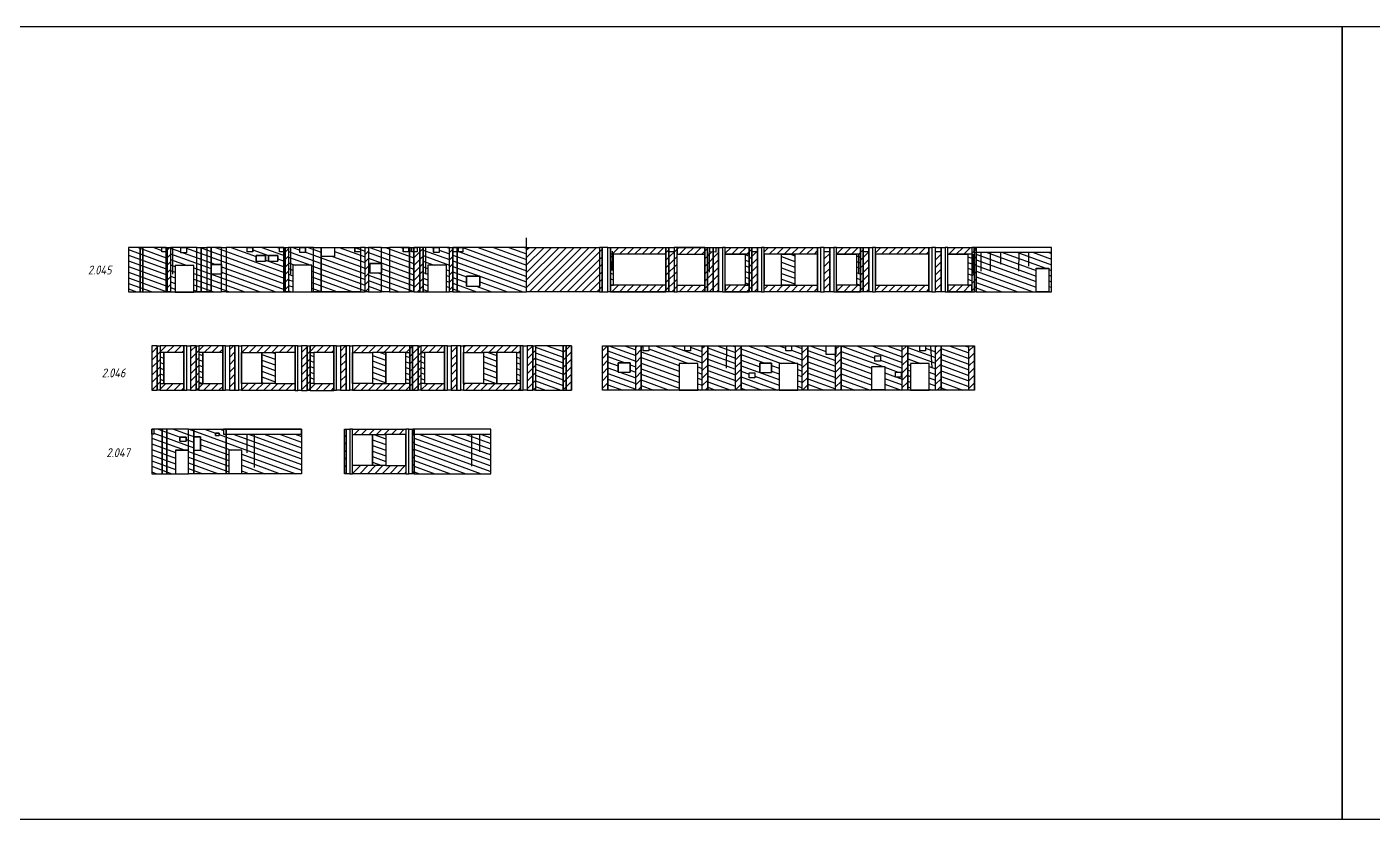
# Model space of a CAD drawing. Header units: millimetres. Extents: x -213536 to 1564669, y -45299 to 942238.
# Drawn here: x 158933 to 280142, y 70501 to 141845 of the extents above; entities that cross this region are included whole.
import ezdxf

# ---------------------------------------------------------------- set-up
doc = ezdxf.new("R2010")
doc.units = ezdxf.units.MM
doc.layers.add('1) мет уголки', color=6, linetype='Continuous')
doc.layers.add('1) серпянка', color=2, linetype='Continuous')
for name, color, linetype, lineweight in [('Марки помещений', 7, 'Continuous', 9), ('Стены', 7, 'Continuous', 9), ('Стены-1', 7, 'Continuous', 13)]:
    doc.layers.add(name, color=color, linetype=linetype, lineweight=lineweight)
doc.styles.add('ISOCPEUR_I_2', font='isocpeui.ttf', dxfattribs={"width": 0.85, "height": 2.3})
pattern_1 = [(45, (349869.95, 15383.3), (-336.7596, 336.7596), [])]

msp = doc.modelspace()

# ---------------------------------------------------------------- hatches: boundary and pattern name
at = {"lineweight": 30}
h = msp.add_hatch(dxfattribs=at)
h.set_pattern_fill('ANSI31', color=4, scale=150, angle=115)
h.paths.add_polyline_path([(169367.5, 121973.2), (169117.5, 121973.2), (169117.5, 117973.1), (169367.5, 117973.2)])
h.paths.add_polyline_path([(169117.5, 121973.2), (168067.5, 121973.2), (168067.5, 117972.9), (169117.5, 117973.1)])
h.paths.add_polyline_path([(171467.5, 121973.2), (169367.5, 121973.2), (169367.5, 117973.2), (171467.5, 117973.2)])
h.paths.add_polyline_path([(174217.5, 121973.2), (171867.5, 121973.2), (171867.5, 117973.2), (172267.5, 117973.2), (172267.5, 120367.2), (173967.5, 120367.2), (173967.5, 117973.2), (174217.5, 117973.2)])
h.paths.add_polyline_path([(174617.5, 121973.2), (174217.5, 121973.2), (174217.5, 117973.2), (174617.5, 117973.2)])
h.paths.add_polyline_path([(175117.5, 121973.2), (174617.5, 121973.2), (174617.5, 117973.2), (175117.5, 117973.2)])
h.paths.add_polyline_path([(175517.5, 121973.2), (175117.5, 121973.2), (175117.5, 117973.2), (175517.5, 117973.2)])
h.paths.add_polyline_path([(176467.5, 121973.2), (175517.5, 121973.2), (175517.5, 117973.2), (176467.5, 117973.2)])
h.paths.add_polyline_path([(176867.5, 121973.2), (176467.5, 121973.2), (176467.5, 117973.2), (176867.5, 117973.2)])
h.paths.add_polyline_path([(182079.5, 121973.2), (176867.5, 121973.2), (176867.5, 117973.2), (182079.5, 117973.2)])
h.paths.add_polyline_path([(182179.5, 121973.4), (182079.5, 121973.4), (182079.5, 117973.4), (182179.5, 117973.4)])
h.paths.add_polyline_path([(184723.7, 121979.4), (182479.5, 121979.4), (182479.5, 117979.4), (182879.5, 117979.4), (182879.5, 120373.4), (184579.5, 120373.4), (184579.5, 117979.4), (184723.7, 117979.4)])
h.paths.add_polyline_path([(185423.7, 121979.4), (184723.7, 121979.4), (184723.7, 117979.4), (185423.7, 117979.4)])
h.paths.add_polyline_path([(188973.7, 121979.4), (185423.7, 121979.4), (185423.7, 117979.4), (188973.7, 117979.4)])
h.paths.add_polyline_path([(189373.7, 121979.4), (188973.7, 121979.4), (188973.7, 117979.4), (189373.7, 117979.4)])
h.paths.add_polyline_path([(190873.7, 121979.4), (189673.7, 121979.4), (189673.7, 117979.4), (190873.7, 117979.4)])
h.paths.add_polyline_path([(191573.7, 121979.4), (190873.7, 121979.4), (190873.7, 117979.4), (191573.7, 117979.4)])
h.paths.add_polyline_path([(193373.7, 121979.4), (191573.7, 121979.4), (191573.7, 117979.4), (193373.7, 117979.4)])
h.paths.add_polyline_path([(193773.7, 121979.4), (193373.7, 121979.4), (193373.7, 117979.4), (193773.7, 117979.4)])
h.paths.add_polyline_path([(196973.7, 121985.4), (194623.7, 121985.4), (194623.7, 117985.4), (195023.7, 117985.4), (195023.7, 120379.4), (196723.7, 120379.4), (196723.7, 117985.4), (196973.7, 117985.4)])
h.paths.add_polyline_path([(197673.7, 121985.4), (197273.7, 121985.4), (197273.7, 117985.4), (197673.7, 117985.4)])
h.paths.add_polyline_path([(202873.7, 121985.4), (197673.7, 121985.4), (197673.7, 117985.4), (202873.7, 117985.4)])
h.paths.add_polyline_path([(203923.7, 121985.4), (202873.7, 121985.4), (202873.7, 117985.4), (203923.7, 117985.4)])
h.paths.add_polyline_path([(211751.9, 121373.4), (211473.7, 121373.4), (211473.7, 118573.4), (211751.9, 118573.4)])
h.paths.add_polyline_path([(223961.7, 121373.4), (223611.7, 121373.4), (223611.7, 118573.4), (223961.7, 118573.4)])
h.paths.add_polyline_path([(228083.6, 121373.4), (226883.6, 121373.4), (226883.6, 118573.4), (228083.6, 118573.4)])
h.paths.add_polyline_path([(233981.7, 121373.4), (233631.7, 121373.4), (233631.7, 118573.4), (233981.7, 118573.4)])
h.paths.add_polyline_path([(244001.7, 121373.4), (243651.7, 121373.4), (243651.7, 118573.4), (244001.7, 118573.4)])
h.paths.add_polyline_path([(251201.9, 121985.4), (244401.9, 121985.4), (244401.9, 117985.4), (251201.9, 117985.4)])
h.paths.add_polyline_path([(249800.9, 120103.4), (250956.9, 120103.4), (250956.9, 118003.4), (250956.9, 117997.4), (249800.9, 117997.4)], flags=16)
h.paths.add_polyline_path([(251201.9, 121985.4), (244180, 121985.4), (244180, 121555.4), (251201.9, 121555.4)])
h.paths.add_polyline_path([(172802.6, 121973.2), (173313.5, 121973.2), (173313.5, 121512.2), (172802.6, 121512.2)])
h.paths.add_polyline_path([(176467.5, 120443), (175517.5, 120443), (175517.5, 119592.2), (176467.5, 119592.2)])
h.paths.add_polyline_path([(180681.9, 120743.6), (181521.8, 120743.6), (181521.8, 121258.9), (180681.9, 121258.9)], flags=16)
h.paths.add_polyline_path([(179562.1, 120743.6), (180402, 120743.6), (180402, 121258.9), (179562.1, 121258.9)], flags=16)
h.paths.add_polyline_path([(183495.4, 121979.4), (184006.3, 121979.4), (184006.3, 121518.4), (183495.4, 121518.4)])
h.paths.add_polyline_path([(185423.7, 121979.4), (186623.7, 121979.4), (186623.7, 121179.4), (185423.7, 121179.4)])
h.paths.add_polyline_path([(195543.2, 121985.4), (196054.2, 121985.4), (196054.2, 121524.4), (195543.2, 121524.4)])
h.paths.add_polyline_path([(190873.7, 120533.3), (189807.7, 120533.3), (189807.7, 119694.4), (190873.7, 119694.4)])
h.paths.add_polyline_path([(198504.2, 118498.9), (199704.2, 118498.9), (199704.2, 119398.9), (198504.2, 119398.9)], flags=16)
h.paths.add_polyline_path([(197273.7, 121985.4), (197773.7, 121985.4), (197773.7, 121585.4), (197273.7, 121585.4)])
h.paths.add_polyline_path([(197673.7, 121985.4), (198173.7, 121985.4), (198173.7, 121585.4), (197673.7, 121585.4)])
h.paths.add_polyline_path([(193573.7, 121979.4), (194073.7, 121979.4), (194073.7, 121579.4), (193573.7, 121579.4)])
h.paths.add_polyline_path([(192799.7, 121979.4), (193299.7, 121979.4), (193299.7, 121579.4), (192799.7, 121579.4)])
h.paths.add_polyline_path([(178759.5, 121973.2), (179259.5, 121973.2), (179259.5, 121573.2), (178759.5, 121573.2)])
h.paths.add_polyline_path([(181667.8, 121973.2), (182167.8, 121973.2), (182167.8, 121573.2), (181667.8, 121573.2)])
h.paths.add_polyline_path([(171070.3, 121973.2), (171570.3, 121973.2), (171570.3, 121573.2), (171070.3, 121573.2)])
h = msp.add_hatch(dxfattribs=at)
h.set_pattern_fill('ANSI31', color=2, scale=150)
h.paths.add_polyline_path([(171867.5, 121973.2), (171567.5, 121973.2), (171567.5, 117973.2), (171867.5, 117973.2)])
h.paths.add_polyline_path([(182479.5, 121973.4), (182179.5, 121973.4), (182179.5, 117973.4), (182479.5, 117973.4)])
h.paths.add_polyline_path([(189673.7, 121979.4), (189373.7, 121979.4), (189373.7, 117979.4), (189673.7, 117979.4)])
h.paths.add_polyline_path([(194323.7, 121979.4), (194073.7, 121979.4), (194073.7, 121579.4), (193773.7, 121579.4), (193773.7, 117979.4), (194323.7, 117979.4)])
h.paths.add_polyline_path([(194623.7, 121979.4), (194323.7, 121979.4), (194323.7, 117979.4), (194623.7, 117979.4)])
h.paths.add_polyline_path([(197273.7, 121985.4), (196973.7, 121985.4), (196973.7, 117985.4), (197273.7, 117985.4)])
h.paths.add_polyline_path([(210473.7, 121985.4), (203923.7, 121985.4), (203923.7, 117985.4), (210473.7, 117985.4)])
h.paths.add_polyline_path([(210723.7, 121985.4), (210473.7, 121985.4), (210473.7, 117985.4), (210723.7, 117985.4)])
h.paths.add_polyline_path([(216473.7, 121985.4), (211473.7, 121985.4), (211473.7, 121373.4), (216473.7, 121373.4)])
h.paths.add_polyline_path([(216473.7, 118573.4), (211473.7, 118573.4), (211473.7, 117985.4), (216473.7, 117985.4)])
h.paths.add_polyline_path([(216723.7, 121985.4), (216473.7, 121985.4), (216473.7, 121373.4), (216473.7, 117985.4), (216723.7, 117985.4)])
h.paths.add_polyline_path([(217223.7, 121985.4), (216723.7, 121985.4), (216723.7, 117985.4), (217223.7, 117985.4)])
h.paths.add_polyline_path([(217473.7, 118573.4), (217473.7, 121985.4), (217223.7, 121985.4), (217223.7, 117985.4), (217473.7, 117985.4)])
h.paths.add_polyline_path([(219961.7, 118573.4), (217473.7, 118573.4), (217473.7, 117985.4), (219961.7, 117985.4)])
h.paths.add_polyline_path([(219961.7, 121985.4), (217473.7, 121985.4), (217473.7, 121373.4), (219961.7, 121373.4)])
h.paths.add_polyline_path([(220211.7, 121985.4), (219961.7, 121985.4), (219961.7, 121985.4), (219961.7, 121373.4), (219961.7, 117985.4), (220211.7, 117985.4)])
h.paths.add_polyline_path([(220711.7, 121985.4), (220211.7, 121985.4), (220211.7, 117985.4), (220711.7, 117985.4)])
h.paths.add_polyline_path([(221211.7, 121985.4), (220711.7, 121985.4), (220711.7, 117985.4), (221211.7, 117985.4)])
h.paths.add_polyline_path([(223961.7, 121985.4), (221811.7, 121985.4), (221811.7, 121373.4), (223961.7, 121373.4)])
h.paths.add_polyline_path([(223961.7, 118573.4), (221811.7, 118573.4), (221811.7, 117985.4), (223961.7, 117985.4)])
h.paths.add_polyline_path([(224711.7, 121985.4), (224211.7, 121985.4), (224211.7, 117985.4), (224711.7, 117985.4)])
h.paths.add_polyline_path([(224211.7, 121985.4), (223961.7, 121985.4), (223961.7, 121373.4), (223961.7, 117985.4), (224211.7, 117985.4)])
h.paths.add_polyline_path([(230131.7, 118573.4), (228083.6, 118573.4), (228083.6, 118573.4), (226883.6, 118573.4), (225311.7, 118573.4), (225311.7, 117985.4), (230131.7, 117985.4)])
h.paths.add_polyline_path([(230131.7, 121985.4), (225311.7, 121985.4), (225311.7, 121373.4), (230131.7, 121373.4)])
h.paths.add_polyline_path([(231231.7, 121985.4), (230731.7, 121985.4), (230731.7, 117985.4), (231231.7, 117985.4)])
h.paths.add_polyline_path([(233981.7, 121985.4), (231831.7, 121985.4), (231831.7, 121373.4), (233981.7, 121373.4)])
h.paths.add_polyline_path([(233981.7, 118573.4), (233631.7, 118573.4), (231831.7, 118573.4), (231831.7, 117985.4), (233981.7, 117985.4)])
h.paths.add_polyline_path([(234231.7, 121985.4), (233981.7, 121985.4), (233981.7, 121373.4), (233981.7, 117985.4), (234231.7, 117985.4)])
h.paths.add_polyline_path([(234731.7, 121985.4), (234231.7, 121985.4), (234231.7, 117985.4), (234731.7, 117985.4)])
h.paths.add_polyline_path([(240151.7, 118573.4), (235331.7, 118573.4), (235331.7, 117985.4), (240151.7, 117985.4)])
h.paths.add_polyline_path([(240151.7, 121985.4), (235331.7, 121985.4), (235331.7, 121373.4), (240151.7, 121373.4)])
h.paths.add_polyline_path([(241251.7, 121985.4), (240751.7, 121985.4), (240751.7, 117985.4), (241251.7, 117985.4)])
h.paths.add_polyline_path([(244001.7, 121985.4), (241851.7, 121985.4), (241851.7, 121373.4), (244001.7, 121373.4)])
h.paths.add_polyline_path([(244001.7, 118573.4), (243651.7, 118573.4), (241851.7, 118573.4), (241851.7, 117985.4), (244001.7, 117985.4)])
h.paths.add_polyline_path([(244251.9, 121985.4), (244001.7, 121985.4), (244001.7, 117985.4), (244251.9, 117985.4)])
h.paths.add_polyline_path([(244401.9, 121985.4), (244251.9, 121985.4), (244251.9, 117985.4), (244401.9, 117985.4)])
h.paths.add_polyline_path([(240751.7, 121985.4), (241251.7, 121985.4), (241251.7, 121585.4), (240751.7, 121585.4)], flags=17)
h.paths.add_polyline_path([(234231.7, 121985.4), (234731.7, 121985.4), (234731.7, 121585.4), (234231.7, 121585.4)], flags=17)
h.paths.add_polyline_path([(224211.7, 121985.4), (224711.7, 121985.4), (224711.7, 121585.4), (224211.7, 121585.4)], flags=17)
h.paths.add_polyline_path([(230731.7, 121985.4), (231231.7, 121985.4), (231231.7, 121585.4), (230731.7, 121585.4)], flags=17)
h.paths.add_polyline_path([(216723.7, 121985.4), (217223.7, 121985.4), (217223.7, 121585.4), (216723.7, 121585.4)], flags=17)
h.paths.add_polyline_path([(220211.7, 121985.7), (221211.7, 121985.7), (221211.7, 121585.7), (220211.7, 121585.7)])
h = msp.add_hatch(dxfattribs=at)
h.set_pattern_fill('ANSI31', color=2, scale=150)
h.set_pattern_definition(pattern_1)
h.paths.add_polyline_path([(238245.5, 113136), (237745.5, 113136), (237745.5, 109136), (238245.5, 109136)])
h.paths.add_polyline_path([(241245.5, 113136), (240745.5, 113136), (240745.5, 109136), (241245.5, 109136)])
h.paths.add_polyline_path([(244245.5, 113136), (243745.5, 113136), (243745.5, 109136), (244245.5, 109136)])
h.paths.add_polyline_path([(211245.5, 113136), (210745.5, 113136), (210745.5, 109136), (211245.5, 109136)])
h.paths.add_polyline_path([(214245.5, 113136), (213745.5, 113136), (213745.5, 109136), (214245.5, 109136)])
h.paths.add_polyline_path([(220245.5, 113136), (219745.5, 113136), (219745.5, 109136), (220245.5, 109136)])
h.paths.add_polyline_path([(223245.5, 113136), (222745.5, 113136), (222745.5, 109136), (223245.5, 109136)])
h.paths.add_polyline_path([(229245.5, 113136), (228745.5, 113136), (228745.5, 109136), (229245.5, 109136)])
h.paths.add_polyline_path([(232245.5, 113136), (231745.5, 113136), (231745.5, 109136), (232245.5, 109136)])
h.paths.add_polyline_path([(170673.8, 113124), (170173.8, 113124), (170173.8, 109124), (170673.8, 109124)])
h.paths.add_polyline_path([(170923.8, 113124), (170673.8, 113124), (170673.8, 109124), (170923.8, 109124)])
h.paths.add_polyline_path([(173073.8, 113130), (170923.8, 113130), (170923.8, 112524), (171273.8, 112524), (173073.8, 112524)])
h.paths.add_polyline_path([(173073.8, 109724), (171273.8, 109724), (170923.8, 109724), (170923.8, 109130), (173073.8, 109130)])
h.paths.add_polyline_path([(174167.8, 113124), (173667.8, 113124), (173667.8, 109124), (174167.8, 109124)])
h.paths.add_polyline_path([(174417.8, 113124), (174167.8, 113124), (174167.8, 109124), (174417.8, 109124)])
h.paths.add_polyline_path([(176567.8, 109718), (174767.8, 109718), (174417.8, 109718), (174417.8, 109124), (176567.8, 109124)])
h.paths.add_polyline_path([(176567.8, 113124), (174417.8, 113124), (174417.8, 112518), (174767.8, 112518), (176567.8, 112518)])
h.paths.add_polyline_path([(177661.8, 113118), (177161.8, 113118), (177161.8, 109118), (177661.8, 109118)])
h.paths.add_polyline_path([(183075.8, 109724), (181275.8, 109724), (180075.8, 109724), (178255.8, 109724), (178255.8, 109118), (183075.8, 109118)])
h.paths.add_polyline_path([(183075.8, 113118), (178255.8, 113118), (178255.8, 112524), (180075.8, 112524), (181275.8, 112524), (183075.8, 112524)])
h.paths.add_polyline_path([(184169.8, 113112), (183669.8, 113112), (183669.8, 109112), (184169.8, 109112)])
h.paths.add_polyline_path([(184419.8, 113112), (184169.8, 113112), (184169.8, 109112), (184419.8, 109112)])
h.paths.add_polyline_path([(186569.8, 113112), (184431.8, 113112), (184431.8, 112524), (184769.8, 112524), (186569.8, 112524)])
h.paths.add_polyline_path([(186569.8, 109724), (184769.8, 109724), (184431.8, 109724), (184431.8, 109112), (186569.8, 109112)])
h.paths.add_polyline_path([(187663.8, 113124), (187163.8, 113124), (187163.8, 109124), (187663.8, 109124)])
h.paths.add_polyline_path([(193407.8, 109724), (193057.8, 109724), (191257.8, 109724), (190057.8, 109724), (188257.8, 109724), (188257.8, 109124), (193407.8, 109124)])
h.paths.add_polyline_path([(193407.8, 113124), (188257.8, 113124), (188257.8, 112524), (190057.8, 112524), (191257.8, 112524), (193057.8, 112524), (193407.8, 112524)])
h.paths.add_polyline_path([(196545.8, 113124), (194407.8, 113124), (194407.8, 112536), (194745.8, 112536), (196545.8, 112536)])
h.paths.add_polyline_path([(193657.8, 113124), (193407.8, 113124), (193407.8, 112524), (193407.8, 109124), (193657.8, 109124)])
h.paths.add_polyline_path([(194157.8, 113124), (193657.8, 113124), (193657.8, 109124), (194157.8, 109124)])
h.paths.add_polyline_path([(194407.8, 113124), (194157.8, 113124), (194157.8, 109124), (194407.8, 109124)])
h.paths.add_polyline_path([(196545.8, 109736), (194745.8, 109736), (194407.8, 109736), (194407.8, 109124), (196545.8, 109124)])
h.paths.add_polyline_path([(197639.8, 113136), (197139.8, 113136), (197139.8, 109136), (197639.8, 109136)])
h.paths.add_polyline_path([(203383.8, 109736), (203033.8, 109736), (201233.8, 109736), (200033.8, 109736), (198233.8, 109736), (198233.8, 109136), (203383.8, 109136)])
h.paths.add_polyline_path([(203383.8, 113136), (198233.8, 113136), (198233.8, 112536), (200033.8, 112536), (201233.8, 112536), (203033.8, 112536), (203383.8, 112536)])
h.paths.add_polyline_path([(204477.8, 113136), (203977.8, 113136), (203977.8, 109136), (204477.8, 109136)])
h.paths.add_polyline_path([(204727.8, 113136), (204477.8, 113136), (204477.8, 109136), (204727.8, 109136)])
h.paths.add_polyline_path([(207477.8, 113136), (207227.8, 113136), (207227.8, 109136), (207477.8, 109136)])
h.paths.add_polyline_path([(207977.8, 113136), (207477.8, 113136), (207477.8, 109136), (207977.8, 109136)])
h = msp.add_hatch(dxfattribs=at)
h.set_pattern_fill('ANSI31', color=4, scale=150, angle=115)
h.paths.add_polyline_path([(231745.5, 113136), (229245.5, 113136), (229245.5, 109136), (231745.5, 109136)])
h.paths.add_polyline_path([(237745.5, 113136), (232245.5, 113136), (232245.5, 109136), (235019.5, 109136), (235019.5, 111248), (236175.5, 111248), (236175.5, 109136), (237745.5, 109136)])
h.paths.add_polyline_path([(240745.5, 113136), (238245.5, 113136), (238245.5, 109136), (238483, 109136), (238483, 111542), (240183, 111542), (240183, 109136), (240745.5, 109136)])
h.paths.add_polyline_path([(243745.5, 113136), (241245.5, 113136), (241245.5, 109136), (243745.5, 109136)])
h.paths.add_polyline_path([(213745.5, 113136), (211245.5, 113136), (211245.5, 109136), (213745.5, 109136)])
h.paths.add_polyline_path([(217651.5, 111542), (219351.5, 111542), (219351.5, 109136), (219745.5, 109136), (219745.5, 113136), (214245.5, 113136), (214245.5, 109136), (217651.5, 109136)])
h.paths.add_polyline_path([(222745.5, 113136), (220245.5, 113136), (220245.5, 109136), (222745.5, 109136)])
h.paths.add_polyline_path([(228745.5, 113136), (223245.5, 113136), (223245.5, 109136), (226651.5, 109136), (226651.5, 111542), (228351.5, 111542), (228351.5, 109136), (228745.5, 109136)])
h.paths.add_polyline_path([(171273.8, 112524), (170923.8, 112524), (170923.8, 109724), (171273.8, 109724)])
h.paths.add_polyline_path([(174767.8, 112518), (174417.8, 112518), (174417.8, 109718), (174767.8, 109718)])
h.paths.add_polyline_path([(181275.8, 112524), (180075.8, 112524), (180075.8, 109724), (181275.8, 109724)])
h.paths.add_polyline_path([(184769.8, 112524), (184431.8, 112524), (184431.8, 109724), (184769.8, 109724)])
h.paths.add_polyline_path([(191257.8, 112524), (190057.8, 112524), (190057.8, 109724), (191257.8, 109724)])
h.paths.add_polyline_path([(193407.8, 112524), (193057.8, 112524), (193057.8, 109724), (193407.8, 109724)])
h.paths.add_polyline_path([(194745.8, 112536), (194407.8, 112536), (194407.8, 109736), (194745.8, 109736)])
h.paths.add_polyline_path([(201233.8, 112536), (200033.8, 112536), (200033.8, 109736), (201233.8, 109736)])
h.paths.add_polyline_path([(203383.8, 112536), (203033.8, 112536), (203033.8, 109736), (203383.8, 109736)])
h.paths.add_polyline_path([(207227.8, 113136), (204727.8, 113136), (204727.8, 109136), (207227.8, 109136)])
h.paths.add_polyline_path([(239325.1, 113136), (239836.1, 113136), (239836.1, 112675.1), (239325.1, 112675.1)])
h.paths.add_polyline_path([(237146.3, 110754), (237657.2, 110754), (237657.2, 110293), (237146.3, 110293)], flags=16)
h.paths.add_polyline_path([(235291.3, 112211.5), (235802.2, 112211.5), (235802.2, 111750.5), (235291.3, 111750.5)], flags=16)
h.paths.add_polyline_path([(227255.6, 113136), (227766.5, 113136), (227766.5, 112675.1), (227255.6, 112675.1)])
h.paths.add_polyline_path([(230890.5, 113136), (231773.4, 113136), (231773.4, 112339.4), (230890.5, 112339.4)])
h.paths.add_polyline_path([(225989.2, 111570), (224923.3, 111570), (224923.3, 110731.2), (225989.2, 110731.2)], flags=16)
h.paths.add_polyline_path([(223962.3, 110694.4), (224473.3, 110694.4), (224473.3, 110233.4), (223962.3, 110233.4)], flags=16)
h.paths.add_polyline_path([(218162.4, 113136), (218673.4, 113136), (218673.4, 112675.1), (218162.4, 112675.1)])
h.paths.add_polyline_path([(214413.8, 113136), (214924.7, 113136), (214924.7, 112675.1), (214413.8, 112675.1)])
h.paths.add_polyline_path([(213248.5, 111591), (212182.5, 111591), (212182.5, 110752.2), (213248.5, 110752.2)], flags=16)
h = msp.add_hatch(dxfattribs=at)
h.set_pattern_fill('ANSI31', color=4, scale=150, angle=115)
h.paths.add_polyline_path([(191258, 105132.2), (190058, 105132.2), (190058, 102332.2), (191258, 102332.2)])
h.paths.add_polyline_path([(171523.8, 105607.4), (171123.8, 105607.4), (171123.8, 101607.4), (171523.8, 101607.4)])
h.paths.add_polyline_path([(173473.8, 105607.4), (171523.8, 105607.4), (171523.8, 101607.4), (172317.8, 101607.4), (172317.8, 103713.4), (173473.8, 103713.4)])
h.paths.add_polyline_path([(173967.8, 105607.4), (173473.8, 105607.4), (173473.8, 101607.4), (173967.8, 101607.4)])
h.paths.add_polyline_path([(176867.8, 105607.4), (173967.8, 105607.4), (173967.8, 101607.4), (176867.8, 101607.4)])
h.paths.add_polyline_path([(183667.8, 105607.4), (176867.8, 105607.4), (176867.8, 101607.4), (183667.8, 101607.4)])
h.paths.add_polyline_path([(178268.8, 103725.4), (178268.8, 101625.4), (178268.8, 101619.4), (177112.8, 101619.4), (177112.8, 103725.4)], flags=16)
h.paths.add_polyline_path([(171123.8, 105607.4), (170173.8, 105607.4), (170173.8, 101607.4), (171123.8, 101607.4)])
h.paths.add_polyline_path([(193810.5, 105606.2), (193810.5, 101606.2), (200710.5, 101606.2), (200710.5, 105606.2)])
h.paths.add_polyline_path([(173967.8, 103729.4), (174567.8, 103729.4), (174567.8, 104929.4), (173967.8, 104929.4)])
h.paths.add_polyline_path([(175913.9, 105044.3), (176245.2, 105044.3), (176245.2, 105271.3), (175913.9, 105271.3)], flags=16)
h.paths.add_polyline_path([(183667.8, 105607.4), (176645.9, 105607.4), (176645.9, 105177.4), (183667.8, 105177.4)])
h.paths.add_polyline_path([(200710.5, 105606.2), (193688.6, 105606.2), (193688.6, 105176.2), (200710.5, 105176.2)])
h.paths.add_polyline_path([(170173.8, 105607.4), (170357.2, 105607.4), (170357.2, 105180), (170173.8, 105180)])
h.paths.add_polyline_path([(172715.4, 104532.8), (173258.4, 104532.8), (173258.4, 104885.9), (172715.4, 104885.9)], flags=16)
h = msp.add_hatch(dxfattribs=at)
h.set_pattern_fill('ANSI31', color=2, scale=150)
h.set_pattern_definition(pattern_1)
h.paths.add_polyline_path([(193058, 105607.4), (188258, 105607.4), (188258, 105132.2), (190058, 105132.2), (191258, 105132.2), (193058, 105132.2)])
h.paths.add_polyline_path([(193058, 102332.2), (191258, 102332.2), (190058, 102332.2), (188258, 102332.2), (188258, 101607.4), (193058, 101607.4)])
h.paths.add_polyline_path([(187667.5, 105607.4), (187517.5, 105607.4), (187517.5, 101607.4), (187667.5, 101607.4)])
h.paths.add_polyline_path([(193810.5, 105606.2), (193660.5, 105606.2), (193660.5, 101606.2), (193810.5, 101606.2)])

# ---------------------------------------------------------------- linework, layer by layer
at = {"color": 4, "lineweight": 30}
for p, q in [((168067.5, 117972.9), (169117.5, 117973.1)), ((169117.5, 117973.1), (169367.5, 117973.2)), ((169367.5, 117973.2), (171467.5, 117973.2)), ((171467.5, 117973.2), (171567.5, 117973.2)), ((182079.5, 117973.4), (182179.5, 117973.4)), ((184723.7, 117979.4), (185423.7, 117979.4)), ((185423.7, 117979.4), (188973.7, 117979.4)), ((188973.7, 117979.4), (189373.7, 117979.4))]:
    msp.add_line(p, q, dxfattribs=at)
at = {"color": 2, "lineweight": 30}
for points in [[(153395.9, 70500.8), (277374, 70500.8), (277374, 141844.5), (153395.9, 141844.5)], [(277374, 70500.8), (401352.1, 70500.8), (401352.1, 141844.5), (277374, 141844.5)], [(171567.5, 121973.2), (171867.5, 121973.2), (171867.5, 117973.2), (171567.5, 117973.2)], [(182179.5, 121973.4), (182479.5, 121973.4), (182479.5, 117973.4), (182179.5, 117973.4)], [(189373.7, 121979.4), (189673.7, 121979.4), (189673.7, 117979.4), (189373.7, 117979.4)], [(193773.7, 117979.4), (194323.7, 117979.4), (194323.7, 121979.4), (193773.7, 121979.4)], [(194623.7, 117979.4), (194623.7, 121979.4), (194323.7, 121979.4), (194323.7, 117979.4)], [(196973.7, 121985.4), (197273.7, 121985.4), (197273.7, 117985.4), (196973.7, 117985.4)], [(203923.7, 117985.4), (203923.7, 121985.4), (210473.7, 121985.4), (210473.7, 117985.4)], [(210473.7, 117985.4), (210723.7, 117985.4), (210723.7, 121985.4), (210473.7, 121985.4)], [(216473.7, 117985.4), (211473.7, 117985.4), (211473.7, 121985.4), (216473.7, 121985.4)], [(216473.7, 121373.4), (211473.7, 121373.4), (211473.7, 121985.4), (216473.7, 121985.4)], [(216473.7, 117985.4), (216473.7, 121985.4), (216723.7, 121985.4), (216723.7, 117985.4)], [(217223.7, 117985.4), (216723.7, 117985.4), (216723.7, 121985.4), (217223.7, 121985.4)], [(217473.7, 117985.4), (217473.7, 121985.4), (217223.7, 121985.4), (217223.7, 117985.4)], [(219961.7, 117985.4), (217473.7, 117985.4), (217473.7, 121985.4), (219961.7, 121985.4)], [(219961.7, 121985.4), (217473.7, 121985.4), (217473.7, 121373.4), (219961.7, 121373.4)], [(219961.7, 117985.4), (219961.7, 121985.4), (220211.7, 121985.4), (220211.7, 117985.4)], [(220711.7, 117985.4), (220211.7, 117985.4), (220211.7, 121985.4), (220711.7, 121985.4)], [(221211.7, 117985.4), (220711.7, 117985.4), (220711.7, 121985.4), (221211.7, 121985.4)], [(223961.7, 117985.4), (221811.7, 117985.4), (221811.7, 121985.4), (223961.7, 121985.4)], [(223961.7, 121373.4), (221811.7, 121373.4), (221811.7, 121985.4), (223961.7, 121985.4)], [(223611.7, 118573.4), (221811.7, 118573.4), (221811.7, 121373.4), (223611.7, 121373.4)], [(223961.7, 117985.4), (223961.7, 121985.4), (224211.7, 121985.4), (224211.7, 117985.4)], [(224711.7, 117985.4), (224211.7, 117985.4), (224211.7, 121985.4), (224711.7, 121985.4)], [(230131.7, 117985.4), (225311.7, 117985.4), (225311.7, 121985.4), (230131.7, 121985.4)], [(230131.7, 121373.4), (225311.7, 121373.4), (225311.7, 118573.4), (230131.7, 118573.4)], [(228083.6, 118573.4), (226883.6, 118573.4), (226883.6, 121373.4), (228083.6, 121373.4)], [(231231.7, 117985.4), (230731.7, 117985.4), (230731.7, 121985.4), (231231.7, 121985.4)], [(233981.7, 117985.4), (231831.7, 117985.4), (231831.7, 121985.4), (233981.7, 121985.4)], [(233981.7, 121373.4), (231831.7, 121373.4), (231831.7, 121985.4), (233981.7, 121985.4)], [(233631.7, 118573.4), (231831.7, 118573.4), (231831.7, 121373.4), (233631.7, 121373.4)], [(233981.7, 117985.4), (233981.7, 121985.4), (234231.7, 121985.4), (234231.7, 117985.4)], [(234731.7, 117985.4), (234231.7, 117985.4), (234231.7, 121985.4), (234731.7, 121985.4)], [(240151.7, 117985.4), (235331.7, 117985.4), (235331.7, 121985.4), (240151.7, 121985.4)], [(240151.7, 121373.4), (235331.7, 121373.4), (235331.7, 118573.4), (240151.7, 118573.4)], [(241251.7, 117985.4), (240751.7, 117985.4), (240751.7, 121985.4), (241251.7, 121985.4)], [(244001.7, 117985.4), (241851.7, 117985.4), (241851.7, 121985.4), (244001.7, 121985.4)], [(244001.7, 121373.4), (241851.7, 121373.4), (241851.7, 121985.4), (244001.7, 121985.4)], [(243651.7, 118573.4), (241851.7, 118573.4), (241851.7, 121373.4), (243651.7, 121373.4)], [(244251.9, 117985.4), (244251.9, 121985.4), (244001.7, 121985.4), (244001.7, 117985.4)], [(244401.9, 117985.4), (244251.9, 117985.4), (244251.9, 121985.4), (244401.9, 121985.4)], [(216473.7, 118573.4), (211473.7, 118573.4), (211473.7, 117985.4), (216473.7, 117985.4)], [(219961.7, 117985.4), (217473.7, 117985.4), (217473.7, 118573.4), (219961.7, 118573.4)], [(223961.7, 118573.4), (221811.7, 118573.4), (221811.7, 117985.4), (223961.7, 117985.4)], [(233981.7, 118573.4), (231831.7, 118573.4), (231831.7, 117985.4), (233981.7, 117985.4)], [(244001.7, 118573.4), (241851.7, 118573.4), (241851.7, 117985.4), (244001.7, 117985.4)], [(170173.8, 109124), (170673.8, 109124), (170673.8, 113124), (170173.8, 113124)], [(170673.8, 109124), (170673.8, 113124), (170923.8, 113124), (170923.8, 109124)], [(173667.8, 109124), (174167.8, 109124), (174167.8, 113124), (173667.8, 113124)], [(174167.8, 109124), (174167.8, 113124), (174417.8, 113124), (174417.8, 109124)], [(174417.8, 109124), (176567.8, 109124), (176567.8, 113124), (174417.8, 113124)], [(177161.8, 109118), (177661.8, 109118), (177661.8, 113118), (177161.8, 113118)], [(178255.8, 109118), (183075.8, 109118), (183075.8, 113118), (178255.8, 113118)], [(183669.8, 109112), (184169.8, 109112), (184169.8, 113112), (183669.8, 113112)], [(184169.8, 109112), (184169.8, 113112), (184419.8, 113112), (184419.8, 109112)], [(184431.8, 109112), (186569.8, 109112), (186569.8, 113112), (184431.8, 113112)], [(187163.8, 109124), (187663.8, 109124), (187663.8, 113124), (187163.8, 113124)], [(188257.8, 109124), (193407.8, 109124), (193407.8, 113124), (188257.8, 113124)], [(193657.8, 109124), (193657.8, 113124), (193407.8, 113124), (193407.8, 109124)], [(193657.8, 109124), (194157.8, 109124), (194157.8, 113124), (193657.8, 113124)], [(194157.8, 109124), (194157.8, 113124), (194407.8, 113124), (194407.8, 109124)], [(194407.8, 109124), (196545.8, 109124), (196545.8, 113124), (194407.8, 113124)], [(197139.8, 109136), (197639.8, 109136), (197639.8, 113136), (197139.8, 113136)], [(198233.8, 109136), (203383.8, 109136), (203383.8, 113136), (198233.8, 113136)], [(203977.8, 109136), (204477.8, 109136), (204477.8, 113136), (203977.8, 113136)], [(204477.8, 109136), (204477.8, 113136), (204727.8, 113136), (204727.8, 109136)], [(207477.8, 109136), (207477.8, 113136), (207227.8, 113136), (207227.8, 109136)], [(207477.8, 109136), (207977.8, 109136), (207977.8, 113136), (207477.8, 113136)], [(210745.5, 113136), (244245.5, 113136), (244245.5, 109136), (210745.5, 109136)], [(211245.5, 109136), (210745.5, 109136), (210745.5, 113136), (211245.5, 113136)], [(214245.5, 109136), (213745.5, 109136), (213745.5, 113136), (214245.5, 113136)], [(220245.5, 109136), (219745.5, 109136), (219745.5, 113136), (220245.5, 113136)], [(223245.5, 109136), (222745.5, 109136), (222745.5, 113136), (223245.5, 113136)], [(229245.5, 109136), (228745.5, 109136), (228745.5, 113136), (229245.5, 113136)], [(232245.5, 109136), (231745.5, 109136), (231745.5, 113136), (232245.5, 113136)], [(238245.5, 109136), (237745.5, 109136), (237745.5, 113136), (238245.5, 113136)], [(241245.5, 109136), (240745.5, 109136), (240745.5, 113136), (241245.5, 113136)], [(244245.5, 109136), (243745.5, 109136), (243745.5, 113136), (244245.5, 113136)], [(178255.8, 112524), (180075.8, 112524), (180075.8, 109724), (178255.8, 109724)], [(181275.8, 109724), (183075.8, 109724), (183075.8, 112524), (181275.8, 112524)], [(184769.8, 109724), (186569.8, 109724), (186569.8, 112524), (184769.8, 112524)], [(190057.8, 109724), (188257.8, 109724), (188257.8, 112524), (190057.8, 112524)], [(191257.8, 109724), (193057.8, 109724), (193057.8, 112524), (191257.8, 112524)], [(194745.8, 109736), (196545.8, 109736), (196545.8, 112536), (194745.8, 112536)], [(200033.8, 109736), (198233.8, 109736), (198233.8, 112536), (200033.8, 112536)], [(201233.8, 109736), (203033.8, 109736), (203033.8, 112536), (201233.8, 112536)], [(187517.5, 105607.4), (187667.5, 105607.4), (187667.5, 101607.4), (187517.5, 101607.4)], [(188258, 105607.4), (193058, 105607.4), (193058, 101607.4), (188258, 101607.4)], [(193810.5, 101606.2), (193660.5, 101606.2), (193660.5, 105606.2), (193810.5, 105606.2)], [(190058, 102332.2), (188258, 102332.2), (188258, 105132.2), (190058, 105132.2)], [(191258, 102332.2), (193058, 102332.2), (193058, 105132.2), (191258, 105132.2)]]:
    msp.add_lwpolyline(points, close=True, dxfattribs=at)
at = {"color": 5, "lineweight": 30}
msp.add_lwpolyline([(203923.7, 121985.4), (203923.7, 122842)], dxfattribs=at)
at = {"color": 4, "lineweight": 30}
for points in [[(168067.5, 117972.9), (169117.5, 117972.9), (169117.5, 121973.2), (168067.5, 121973.2)], [(169117.5, 117973.1), (169367.5, 117973.1), (169367.5, 121973.2), (169117.5, 121973.2)], [(169367.5, 117973.2), (171467.5, 117973.2), (171467.5, 121973.2), (169367.5, 121973.2)], [(171467.5, 121973.2), (171567.5, 121973.2), (171567.5, 117973.2), (171467.5, 117973.2)], [(171867.5, 117973.2), (174217.5, 117973.2), (174217.5, 121973.2), (171867.5, 121973.2)], [(174617.5, 117973.2), (174217.5, 117973.2), (174217.5, 121973.2), (174617.5, 121973.2)], [(175117.5, 117973.2), (174617.5, 117973.2), (174617.5, 121973.2), (175117.5, 121973.2)], [(175117.5, 117973.2), (175517.5, 117973.2), (175517.5, 121973.2), (175117.5, 121973.2)], [(175517.5, 117973.2), (176467.5, 117973.2), (176467.5, 121973.2), (175517.5, 121973.2)], [(176467.5, 117973.2), (176467.5, 121973.2), (176867.5, 121973.2), (176867.5, 117973.2)], [(176867.5, 117973.2), (182079.5, 117973.2), (182079.5, 121973.2), (176867.5, 121973.2)], [(182079.5, 121973.4), (182179.5, 121973.4), (182179.5, 117973.4), (182079.5, 117973.4)], [(182479.5, 117979.4), (184723.7, 117979.4), (184723.7, 121979.4), (182479.5, 121979.4)], [(184723.7, 121979.4), (185423.7, 121979.4), (185423.7, 117979.4), (184723.7, 117979.4)], [(188973.7, 117979.4), (185423.7, 117979.4), (185423.7, 121979.4), (188973.7, 121979.4)], [(189373.7, 121979.4), (188973.7, 121979.4), (188973.7, 117979.4), (189373.7, 117979.4)], [(189673.7, 117979.4), (190873.7, 117979.4), (190873.7, 121979.4), (189673.7, 121979.4)], [(190873.7, 117979.4), (190873.7, 121979.4), (191573.7, 121979.4), (191573.7, 117979.4)], [(191573.7, 117979.4), (193373.7, 117979.4), (193373.7, 121979.4), (191573.7, 121979.4)], [(193373.7, 117979.4), (193373.7, 121979.4), (193773.7, 121979.4), (193773.7, 117979.4)], [(194623.7, 117985.4), (196973.7, 117985.4), (196973.7, 121985.4), (194623.7, 121985.4)], [(197673.7, 117985.4), (197673.7, 121985.4), (197273.7, 121985.4), (197273.7, 117985.4)], [(197673.7, 117985.4), (203923.7, 117985.4), (203923.7, 121985.4), (197673.7, 121985.4)], [(251201.9, 117985.4), (251201.9, 121985.4), (244401.9, 121985.4), (244401.9, 117985.4)], [(170923.8, 109130), (173073.8, 109130), (173073.8, 113130), (170923.8, 113130)], [(204727.8, 109136), (207227.8, 109136), (207227.8, 113136), (204727.8, 113136)], [(171273.8, 109724), (173073.8, 109724), (173073.8, 112524), (171273.8, 112524)], [(174767.8, 109718), (176567.8, 109718), (176567.8, 112518), (174767.8, 112518)], [(180075.8, 112524), (181275.8, 112524), (181275.8, 109724), (180075.8, 109724)], [(171123.8, 105607.4), (170173.8, 105607.4), (170173.8, 101607.4), (171123.8, 101607.4)], [(171523.8, 101607.4), (171523.8, 105607.4), (171123.8, 105607.4), (171123.8, 101607.4)], [(171523.8, 101607.4), (173473.8, 101607.4), (173473.8, 105607.4), (171523.8, 105607.4)], [(173473.8, 101607.4), (173473.8, 105607.4), (173967.8, 105607.4), (173967.8, 101607.4)], [(173967.8, 105607.4), (176867.8, 105607.4), (176867.8, 101607.4), (173967.8, 101607.4)], [(176867.8, 101607.4), (176867.8, 105607.4), (183667.8, 105607.4), (183667.8, 101607.4)], [(193810.5, 105606.2), (193810.5, 101606.2), (200710.5, 101606.2), (200710.5, 105606.2)]]:
    msp.add_lwpolyline(points, close=True, dxfattribs=at)
at = {"color": 4}
for points in [[(171070.3, 121973.2), (171570.3, 121973.2), (171570.3, 121573.2), (171070.3, 121573.2)], [(172802.6, 121973.2), (173313.5, 121973.2), (173313.5, 121512.2), (172802.6, 121512.2)], [(178759.5, 121973.2), (179259.5, 121973.2), (179259.5, 121573.2), (178759.5, 121573.2)], [(179562.1, 120743.6), (180402, 120743.6), (180402, 121258.9), (179562.1, 121258.9)], [(180681.9, 120743.6), (181521.8, 120743.6), (181521.8, 121258.9), (180681.9, 121258.9)], [(181667.8, 121973.2), (182167.8, 121973.2), (182167.8, 121573.2), (181667.8, 121573.2)], [(183495.4, 121979.4), (184006.3, 121979.4), (184006.3, 121518.4), (183495.4, 121518.4)], [(185423.7, 121979.4), (186623.7, 121979.4), (186623.7, 121179.4), (185423.7, 121179.4)], [(188463.9, 121979.4), (188963.9, 121979.4), (188963.9, 121579.4), (188463.9, 121579.4)], [(192799.7, 121979.4), (193299.7, 121979.4), (193299.7, 121579.4), (192799.7, 121579.4)], [(193573.7, 121979.4), (194073.7, 121979.4), (194073.7, 121579.4), (193573.7, 121579.4)], [(195543.2, 121985.4), (196054.2, 121985.4), (196054.2, 121524.4), (195543.2, 121524.4)], [(197273.7, 121985.4), (197773.7, 121985.4), (197773.7, 121585.4), (197273.7, 121585.4)], [(197673.7, 121985.4), (198173.7, 121985.4), (198173.7, 121585.4), (197673.7, 121585.4)], [(216723.7, 121985.4), (217223.7, 121985.4), (217223.7, 121585.4), (216723.7, 121585.4)], [(220430.2, 121985.7), (220961.7, 121969.1), (220961.7, 121569.1), (220430.2, 121585.7)], [(224211.7, 121985.4), (224711.7, 121985.4), (224711.7, 121585.4), (224211.7, 121585.4)], [(230731.7, 121985.4), (231231.7, 121985.4), (231231.7, 121585.4), (230731.7, 121585.4)], [(234231.7, 121985.4), (234731.7, 121985.4), (234731.7, 121585.4), (234231.7, 121585.4)], [(240751.7, 121985.4), (241251.7, 121985.4), (241251.7, 121585.4), (240751.7, 121585.4)], [(251201.9, 121985.4), (244180, 121985.4), (244180, 121555.4), (251201.9, 121555.4)], [(176467.5, 120443), (175517.5, 120443), (175517.5, 119592.2), (176467.5, 119592.2)], [(190873.7, 120533.3), (189807.7, 120533.3), (189807.7, 119694.4), (190873.7, 119694.4)], [(198504.2, 118498.9), (199704.2, 118498.9), (199704.2, 119398.9), (198504.2, 119398.9)], [(214413.8, 113136), (214924.7, 113136), (214924.7, 112675.1), (214413.8, 112675.1)], [(218162.4, 113136), (218673.4, 113136), (218673.4, 112675.1), (218162.4, 112675.1)], [(227255.6, 113136), (227766.5, 113136), (227766.5, 112675.1), (227255.6, 112675.1)], [(230890.5, 113136), (231773.4, 113136), (231773.4, 112339.4), (230890.5, 112339.4)], [(239325.1, 113136), (239836.1, 113136), (239836.1, 112675.1), (239325.1, 112675.1)], [(213248.5, 111591), (212182.5, 111591), (212182.5, 110752.2), (213248.5, 110752.2)], [(225989.2, 111570), (224923.3, 111570), (224923.3, 110731.2), (225989.2, 110731.2)], [(235291.3, 112211.5), (235802.2, 112211.5), (235802.2, 111750.5), (235291.3, 111750.5)], [(223962.3, 110694.4), (224473.3, 110694.4), (224473.3, 110233.4), (223962.3, 110233.4)], [(237146.3, 110754), (237657.2, 110754), (237657.2, 110293), (237146.3, 110293)], [(170173.8, 105607.4), (170357.2, 105607.4), (170357.2, 105180), (170173.8, 105180)], [(183667.8, 105607.4), (176645.9, 105607.4), (176645.9, 105177.4), (183667.8, 105177.4)], [(200710.5, 105606.2), (193688.6, 105606.2), (193688.6, 105176.2), (200710.5, 105176.2)], [(172715.4, 104532.8), (173258.4, 104532.8), (173258.4, 104885.9), (172715.4, 104885.9)], [(173967.8, 103729.4), (174567.8, 103729.4), (174567.8, 104929.4), (173967.8, 104929.4)], [(175913.9, 105044.3), (176245.2, 105044.3), (176245.2, 105271.3), (175913.9, 105271.3)]]:
    msp.add_lwpolyline(points, close=True, dxfattribs=at)
at = {"color": 1, "lineweight": 30}
for points in [[(172037.8, 121967.2), (172031.7, 119569.6)], [(182679.3, 121973.4), (182673.2, 119575.9)], [(194816.3, 121979.4), (194810.3, 119581.9)], [(211615.6, 121662.1), (211609.6, 119911.2)], [(220356.6, 121519.3), (220350.6, 119768.4)], [(233820.3, 121380.5), (233814.3, 119629.7)], [(244145.5, 121380.5), (244139.5, 119629.7)], [(244816.2, 121555.4), (244810.1, 119841)], [(245661.7, 121555.4), (245655.6, 119841)], [(246603.4, 121555.4), (246599.6, 120478.8)], [(248232.2, 121555.4), (248226.2, 119841)], [(249121.8, 121555.4), (249117.4, 120306.1)], [(221920.2, 113136), (221890, 111097.5)], [(240300.2, 113136), (240420.9, 111133.9)]]:
    msp.add_lwpolyline(points, dxfattribs=at)
at = {"color": 5, "lineweight": 30}
for points in [[(210723.7, 117985.4), (211223.7, 117985.4), (211223.7, 121985.4), (210723.7, 121985.4)], [(211223.7, 117985.4), (211223.7, 121985.4), (211473.7, 121985.4), (211473.7, 117985.4)], [(221561.7, 117985.4), (221211.7, 117985.4), (221211.7, 121985.4), (221561.7, 121985.4)], [(221811.7, 117985.4), (221811.7, 121985.4), (221561.7, 121985.4), (221561.7, 117985.4)], [(225061.7, 117985.4), (224711.7, 117985.4), (224711.7, 121985.4), (225061.7, 121985.4)], [(225311.7, 117985.4), (225311.7, 121985.4), (225061.7, 121985.4), (225061.7, 117985.4)], [(230131.7, 117985.4), (230131.7, 121985.4), (230381.7, 121985.4), (230381.7, 117985.4)], [(230381.7, 117985.4), (230731.7, 117985.4), (230731.7, 121985.4), (230381.7, 121985.4)], [(231581.7, 117985.4), (231231.7, 117985.4), (231231.7, 121985.4), (231581.7, 121985.4)], [(231831.7, 117985.4), (231831.7, 121985.4), (231581.7, 121985.4), (231581.7, 117985.4)], [(235081.7, 117985.4), (234731.7, 117985.4), (234731.7, 121985.4), (235081.7, 121985.4)], [(235331.7, 117985.4), (235331.7, 121985.4), (235081.7, 121985.4), (235081.7, 117985.4)], [(240151.7, 117985.4), (240151.7, 121985.4), (240401.7, 121985.4), (240401.7, 117985.4)], [(240401.7, 117985.4), (240751.7, 117985.4), (240751.7, 121985.4), (240401.7, 121985.4)], [(241601.7, 117985.4), (241251.7, 117985.4), (241251.7, 121985.4), (241601.7, 121985.4)], [(241851.7, 117985.4), (241851.7, 121985.4), (241601.7, 121985.4), (241601.7, 117985.4)], [(173073.8, 113124), (173073.8, 109124), (173317.8, 109124), (173317.8, 113124)], [(173317.8, 113124), (173667.8, 113124), (173667.8, 109124), (173317.8, 109124)], [(176567.8, 113118), (176567.8, 109118), (176811.8, 109118), (176811.8, 113118)], [(176811.8, 113118), (177161.8, 113118), (177161.8, 109118), (176811.8, 109118)], [(178011.8, 113118), (177661.8, 113118), (177661.8, 109118), (178011.8, 109118)], [(178255.8, 113118), (178255.8, 109118), (178011.8, 109118), (178011.8, 113118)], [(183075.8, 113112), (183075.8, 109112), (183319.8, 109112), (183319.8, 113112)], [(183319.8, 113112), (183669.8, 113112), (183669.8, 109112), (183319.8, 109112)], [(186569.8, 113124), (186569.8, 109124), (186813.8, 109124), (186813.8, 113124)], [(186813.8, 113124), (187163.8, 113124), (187163.8, 109124), (186813.8, 109124)], [(188013.8, 113124), (187663.8, 113124), (187663.8, 109124), (188013.8, 109124)], [(188257.8, 113124), (188257.8, 109124), (188013.8, 109124), (188013.8, 113124)], [(196545.8, 113136), (196545.8, 109136), (196789.8, 109136), (196789.8, 113136)], [(196789.8, 113136), (197139.8, 113136), (197139.8, 109136), (196789.8, 109136)], [(197989.8, 113136), (197639.8, 113136), (197639.8, 109136), (197989.8, 109136)], [(198233.8, 113136), (198233.8, 109136), (197989.8, 109136), (197989.8, 113136)], [(203383.8, 113136), (203383.8, 109136), (203627.8, 109136), (203627.8, 113136)], [(203627.8, 113136), (203977.8, 113136), (203977.8, 109136), (203627.8, 109136)], [(187667.5, 105607.4), (188020, 105607.4), (188020, 101607.4), (187667.5, 101607.4)], [(188020, 105607.4), (188020, 101607.4), (188258, 101607.4), (188258, 105607.4)], [(193058, 105607.4), (193058, 101607.4), (193310.5, 101607.4), (193310.5, 105607.4)], [(193660.5, 101607.4), (193310.5, 101607.4), (193310.5, 105607.4), (193660.5, 105607.4)]]:
    msp.add_lwpolyline(points, close=True, dxfattribs=at)
at = {"lineweight": 30}
for points in [[(173967.5, 120367.2), (172267.5, 120367.2), (172267.5, 117967.2), (173967.5, 117967.2)], [(184579.5, 120373.4), (182879.5, 120373.4), (182879.5, 117973.4), (184579.5, 117973.4)], [(196723.7, 120379.4), (195023.7, 120379.4), (195023.7, 117979.4), (196723.7, 117979.4)], [(219351.5, 111542), (217651.5, 111542), (217651.5, 109142), (219351.5, 109142)], [(228351.5, 111542), (226651.5, 111542), (226651.5, 109142), (228351.5, 109142)], [(240183, 111542), (238483, 111542), (238483, 109142), (240183, 109142)]]:
    msp.add_lwpolyline(points, close=True, dxfattribs=at)
at = {"color": 18, "lineweight": 30, "true_color": 0x000000}
for points in [[(250956.9, 117997.4), (249800.9, 117997.4), (249800.9, 120097.4), (250956.9, 120097.4)], [(236175.5, 109148), (235019.5, 109148), (235019.5, 111248), (236175.5, 111248)], [(172317.8, 101607.4), (173473.8, 101607.4), (173473.8, 103707.4), (172317.8, 103707.4)], [(177112.8, 101619.4), (178268.8, 101619.4), (178268.8, 103719.4), (177112.8, 103719.4)]]:
    msp.add_lwpolyline(points, close=True, dxfattribs=at)
at = {"color": 2, "lineweight": 30}
for points in [[(171567.5, 117973.2), (171867.5, 117973.2)], [(182179.5, 117973.4), (182479.5, 117973.4)]]:
    msp.add_lwpolyline(points, dxfattribs=at)
at = {"color": 4, "lineweight": 30}
for points in [[(174217.5, 117973.2), (174617.5, 117973.2)], [(174617.5, 117973.2), (175117.5, 117973.2)], [(175117.5, 117973.2), (174617.5, 117973.2)], [(175517.5, 117973.2), (175117.5, 117973.2)]]:
    msp.add_lwpolyline(points, dxfattribs=at)
at = {"color": 1}
for points in [[(178729.2, 105177.4), (178729.2, 103477.4)], [(179395, 105177.4), (179395, 102177.4)], [(198970.8, 105176.2), (198970.8, 102276.2)], [(199668.6, 105176.2), (199668.6, 103576.2)]]:
    msp.add_lwpolyline(points, dxfattribs=at)
at = {"layer": '1) мет уголки', "lineweight": 30}
for points in [[(169117.5, 121972.9), (169117.5, 117972.9)], [(171467.5, 121973.2), (171467.5, 117973.2)], [(174617.5, 121973.2), (174617.5, 117973.2)], [(175117.5, 121973.2), (175117.5, 117973.2)], [(176867.5, 121973.2), (176867.5, 117973.2)], [(182079.5, 121973.4), (182079.5, 117973.4)], [(188973.7, 121979.4), (188973.7, 117979.4)], [(191573.7, 121979.4), (191573.7, 117979.4)], [(193373.7, 121979.4), (193373.7, 117979.4)], [(194323.7, 121979.4), (194323.7, 117979.4)], [(197673.7, 121985.4), (197673.7, 117985.4)], [(216723.7, 121585.4), (216723.7, 117985.4)], [(217223.7, 121585.4), (217223.7, 117985.4)], [(220211.7, 121985.4), (220211.7, 117985.4)], [(224211.7, 121585.4), (224211.7, 117985.4)], [(234231.7, 121585.4), (234231.7, 117985.4)], [(244251.9, 121555.4), (244251.9, 117985.4)], [(170673.8, 113124), (170673.8, 109124)], [(174167.8, 113124), (174167.8, 109124)], [(184169.8, 113112), (184169.8, 109112)], [(193657.8, 113124), (193657.8, 109124)], [(194157.8, 113124), (194157.8, 109124)], [(204477.8, 113136), (204477.8, 109136)], [(207477.8, 113136), (207477.8, 109136)], [(173967.8, 105607.4), (173967.8, 101607.4)]]:
    msp.add_lwpolyline(points, dxfattribs=at)
at = {"layer": '1) серпянка', "lineweight": 30}
for points in [[(171567.5, 117972.9), (171567.5, 121973.2)], [(178759.5, 121573.2), (178759.5, 121973.2)], [(179259.5, 121573.2), (179259.5, 121973.2)], [(179562.1, 120743.6), (179562.1, 121258.9), (180402, 121258.9), (180402, 120743.6)], [(180681.9, 120743.6), (180681.9, 121258.9), (181521.8, 121258.9), (181521.8, 120743.6)], [(181667.8, 121573.2), (181667.8, 121973.2)], [(182167.8, 121573.2), (182167.8, 121973.2)], [(182179.5, 117973.2), (182179.5, 121973.4)], [(183495.4, 121573.2), (183495.4, 121973.2)], [(184006.3, 121518.4), (184006.3, 121918.4)], [(185423.7, 121979.4), (185423.7, 121179.4)], [(186623.7, 121979.4), (186623.7, 121179.4)], [(188463.9, 121979.4), (188463.9, 121579.4)], [(188963.9, 121979.4), (188963.9, 121579.4)], [(192799.7, 121979.4), (192799.7, 121579.4)], [(193299.7, 121979.4), (193299.7, 121579.4)], [(193573.7, 121979.4), (193573.7, 121579.4)], [(193773.7, 117979.4), (193773.7, 121979.7)], [(194073.7, 121979.4), (194073.7, 121579.4)], [(195543.2, 121985.4), (195543.2, 121524.4)], [(196054.2, 121985.4), (196054.2, 121524.4)], [(197273.7, 117985.4), (197273.7, 121985.7)], [(197773.7, 121985.4), (197773.7, 121585.4)], [(198173.7, 121985.4), (198173.7, 121585.4)], [(220711.7, 117985.4), (220711.7, 121576.9)], [(221211.7, 117985.4), (221211.7, 121985.7)], [(223961.7, 121373.4), (223611.7, 121373.4), (223611.7, 118573.4), (223961.7, 118573.4)], [(224711.7, 117985.4), (224711.7, 121585.4)], [(230731.7, 117985.4), (230731.7, 121585.4)], [(231231.7, 117985.4), (231231.7, 121585.4)], [(233981.7, 121373.4), (233631.7, 121373.4), (233631.7, 118573.4), (233981.7, 118573.4)], [(234731.7, 117985.4), (234731.7, 121585.4)], [(240751.7, 117985.4), (240751.7, 121585.4)], [(241251.7, 117985.4), (241251.7, 121585.4)], [(244001.7, 121373.4), (243651.7, 121373.4), (243651.7, 118573.4), (244001.7, 118573.4)], [(173967.5, 117967.2), (173967.5, 120367.2), (172267.5, 120367.2), (172267.5, 117967.2)], [(184579.5, 117973.4), (184579.5, 120373.4), (182879.5, 120373.4), (182879.5, 117973.4)], [(196723.7, 117979.4), (196723.7, 120379.4), (195023.7, 120379.4), (195023.7, 117979.4)], [(249800.9, 118003.4), (249800.9, 120103.4), (250956.9, 120103.4), (250956.9, 118003.4)], [(198504.2, 118498.9), (198504.2, 119398.9), (199704.2, 119398.9), (199704.2, 118498.9)], [(173667.8, 113124), (173667.8, 109124)], [(177161.8, 113124), (177161.8, 109124)], [(177661.8, 113118), (177661.8, 109118)], [(183669.8, 113118), (183669.8, 109118)], [(187163.8, 113118), (187163.8, 109118)], [(187663.8, 113118), (187663.8, 109118)], [(197139.8, 113136), (197139.8, 109136)], [(197639.8, 113136), (197639.8, 109136)], [(203977.8, 113136), (203977.8, 109136)], [(207977.8, 113136), (207977.8, 109136)], [(210745.5, 109136), (210745.5, 113136)], [(211245.5, 109136), (211245.5, 113136)], [(213745.5, 109136), (213745.5, 113136)], [(214245.5, 109136), (214245.5, 113136)], [(219745.5, 109136), (219745.5, 113136)], [(220245.5, 109136), (220245.5, 113136)], [(222745.5, 109136), (222745.5, 113136)], [(223245.5, 109136), (223245.5, 113136)], [(228745.5, 109136), (228745.5, 113136)], [(229245.5, 109136), (229245.5, 113136)], [(231745.5, 109136), (231745.5, 113136)], [(232245.5, 109136), (232245.5, 113136)], [(237745.5, 109136), (237745.5, 113136)], [(238245.5, 109136), (238245.5, 113136)], [(240745.5, 109136), (240745.5, 113136)], [(241245.5, 109136), (241245.5, 113136)], [(243745.5, 109136), (243745.5, 113136)], [(244245.5, 109136), (244245.5, 113136)], [(170923.8, 109724), (171273.8, 109724), (171273.8, 112524), (170923.8, 112524)], [(174417.8, 109718), (174767.8, 109718), (174767.8, 112518), (174417.8, 112518)], [(184431.8, 112524), (184769.8, 112524), (184769.8, 109724), (184431.8, 109724)], [(193407.8, 109724), (193057.8, 109724), (193057.8, 112524), (193407.8, 112524)], [(194407.8, 112536), (194745.8, 112536), (194745.8, 109736), (194407.8, 109736)], [(203383.8, 109736), (203033.8, 109736), (203033.8, 112536), (203383.8, 112536)], [(219351.5, 109142), (219351.5, 111542), (217651.5, 111542), (217651.5, 109142)], [(228351.5, 109142), (228351.5, 111542), (226651.5, 111542), (226651.5, 109142)], [(240183, 109142), (240183, 111542), (238483, 111542), (238483, 109142)], [(235019.5, 109148), (235019.5, 111248), (236175.5, 111248), (236175.5, 109148)], [(187667.5, 105607.4), (187667.5, 101607.4)], [(193660.5, 105607.4), (193660.5, 101607.4)], [(172715.4, 104532.8), (172715.4, 104885.9), (173258.4, 104885.9), (173258.4, 104532.8)], [(173967.8, 104929.4), (174567.8, 104929.4), (174567.8, 103729.4)], [(175913.9, 105044.3), (175913.9, 105271.3), (176245.2, 105271.3), (176245.2, 105044.3)], [(173473.8, 101613.4), (173473.8, 103713.4), (172317.8, 103713.4), (172317.8, 101613.4)], [(178268.8, 101625.4), (178268.8, 103725.4), (177112.8, 103725.4), (177112.8, 101625.4)]]:
    msp.add_lwpolyline(points, dxfattribs=at)
at = {"layer": '1) серпянка', "color": 2, "lineweight": 30}
for points in [[(211473.7, 118573.4), (211751.9, 118573.4), (211751.9, 121373.4), (211473.7, 121373.4)], [(175517.5, 119592.2), (175517.5, 120443), (176467.5, 120443), (176467.5, 119592.2)], [(189807.7, 119694.4), (189807.7, 120533.3), (190873.7, 120533.3), (190873.7, 119694.4)], [(184431.8, 112524), (184769.8, 112524)], [(194407.8, 112536), (194745.8, 112536)], [(212182.5, 110752.2), (212182.5, 111591), (213248.5, 111591), (213248.5, 110752.2)], [(224923.3, 110731.2), (224923.3, 111570), (225989.2, 111570), (225989.2, 110731.2)]]:
    msp.add_lwpolyline(points, dxfattribs=at)
at = {"layer": '1) серпянка', "lineweight": 30}
for points in [[(180075.8, 112524), (181275.8, 112524), (181275.8, 109724), (180075.8, 109724)], [(190057.8, 109724), (191257.8, 109724), (191257.8, 112524), (190057.8, 112524)], [(200033.8, 109736), (201233.8, 109736), (201233.8, 112536), (200033.8, 112536)], [(191258, 102332.2), (190058, 102332.2), (190058, 105132.2), (191258, 105132.2)]]:
    msp.add_lwpolyline(points, close=True, dxfattribs=at)
at = {"layer": '1) серпянка', "color": 4, "lineweight": 30}
for points in [[(170923.8, 109724), (171273.8, 109724)], [(174417.8, 109718), (174767.8, 109718)]]:
    msp.add_lwpolyline(points, dxfattribs=at)
at = {"layer": 'Стены'}
msp.add_line((176867.5, 117973.2), (176867.5, 118373.2), dxfattribs=at)
at = {"layer": 'Стены-1'}
for p, q in [((174217.5, 117973.2), (174205.5, 117973.2)), ((174617.5, 117973.2), (174217.5, 117973.2)), ((175117.5, 117973.2), (175517.5, 117973.2)), ((175517.5, 117973.2), (175529.5, 117973.2)), ((184829.5, 117979.4), (184817.5, 117979.4)), ((196973.7, 117985.4), (196961.7, 117985.4)), ((236175.5, 109142), (236175.5, 109148))]:
    msp.add_line(p, q, dxfattribs=at)

# ---------------------------------------------------------------- texts
at = {"layer": 'Марки помещений', "char_height": 800, "width": 3270.885, "attachment_point": 1, "style": 'ISOCPEUR_I_2'}
for s, insert in [('2.045', (164420.1, 120350.8)), ('2.046', (165670.2, 111082.9)), ('2.047', (166086.9, 103900.7))]:
    msp.add_mtext(s, dxfattribs=dict(at, insert=insert))

doc.saveas('drawing.dxf')
